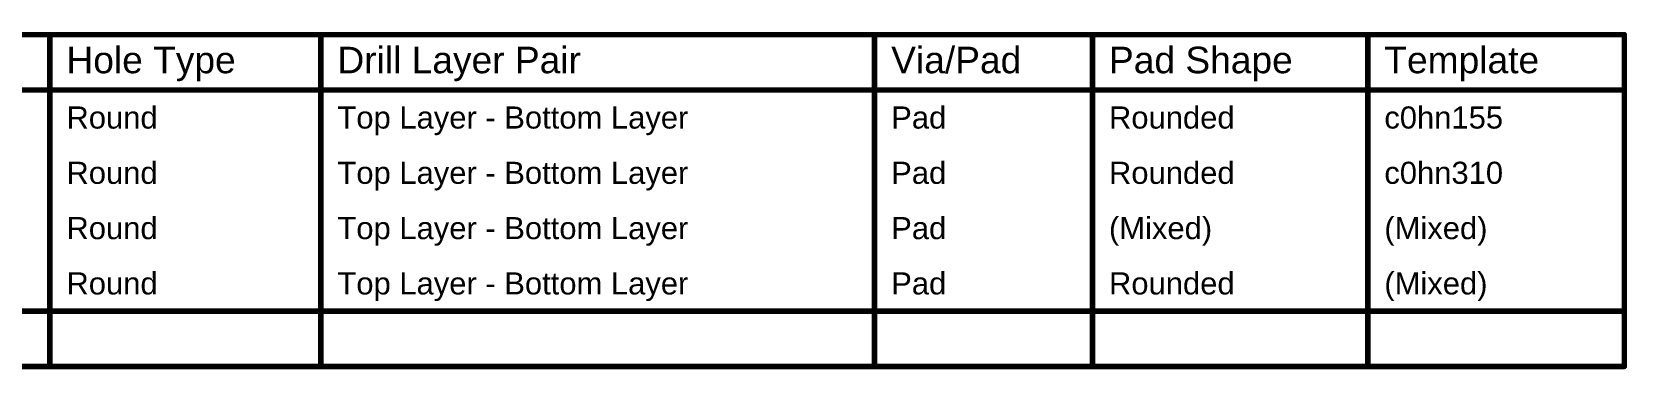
# Model space of a CAD drawing. Header units: inches. Extents: x 0 to 290, y -13 to 130.
# Drawn here: x 180.5 to 290.2, y 106.7 to 129.9 of the extents above; entities that cross this region are included whole.
import ezdxf

# ---------------------------------------------------------------- set-up
doc = ezdxf.new("R2010")
doc.units = ezdxf.units.IN
doc.layers.add('Drill Drawing', color=1, linetype='Continuous')
doc.styles.add('Arial', font='', dxfattribs={"height": 0.2})
doc.styles.get('Arial').set_extended_font_data('Arial')

msp = doc.modelspace()

# ---------------------------------------------------------------- linework, layer by layer
at = {"layer": 'Drill Drawing', "const_width": 0.381}
for points in [[(112.45, 129.75), (290, 129.75)], [(181.7, 106.89), (181.7, 129.75)], [(200.34, 106.89), (200.34, 129.75)], [(238.42, 106.89), (238.42, 129.75)], [(253.41, 106.89), (253.41, 129.75)], [(272.35, 106.89), (272.35, 129.75)], [(290, 106.89), (290, 129.75)], [(112.45, 125.94), (290, 125.94)], [(112.45, 110.7), (290, 110.7)], [(112.45, 106.89), (290, 106.89)]]:
    msp.add_lwpolyline(points, dxfattribs=at)
at = {"layer": 'Drill Drawing', "const_width": 0.191}
for points in [[(181.6, 129.75, 1), (181.79, 129.75, 1)], [(200.24, 129.75, 1), (200.43, 129.75, 1)], [(238.33, 129.75, 1), (238.52, 129.75, 1)], [(253.31, 129.75, 1), (253.5, 129.75, 1)], [(272.25, 129.75, 1), (272.44, 129.75, 1)], [(289.9, 129.75, 1), (290.09, 129.75, 1)], [(289.9, 129.75, 1), (290.09, 129.75, 1)], [(289.9, 125.94, 1), (290.09, 125.94, 1)], [(289.9, 110.7, 1), (290.09, 110.7, 1)], [(181.6, 106.89, 1), (181.79, 106.89, 1)], [(200.24, 106.89, 1), (200.43, 106.89, 1)], [(238.33, 106.89, 1), (238.52, 106.89, 1)], [(253.31, 106.89, 1), (253.5, 106.89, 1)], [(272.25, 106.89, 1), (272.44, 106.89, 1)], [(289.9, 106.89, 1), (290.09, 106.89, 1)], [(289.9, 106.89, 1), (290.09, 106.89, 1)]]:
    msp.add_lwpolyline(points, format="xyb", close=True, dxfattribs=at)

# ---------------------------------------------------------------- texts
at = {"layer": 'Drill Drawing', "style": 'Arial'}
for s, height, p in [('Hole Type', 1.829, (182.84, 127.09)), ('Drill Layer Pair', 1.8288, (201.48, 127.09)), ('Via/Pad', 1.829, (239.57, 127.09)), ('Pad Shape', 1.829, (254.55, 127.09)), ('Template', 1.829, (273.49, 127.09)), ('Round', 1.524, (182.84, 123.28)), ('Top Layer - Bottom Layer', 1.524, (201.48, 123.28)), ('Pad', 1.524, (239.57, 123.28)), ('Rounded', 1.524, (254.55, 123.28)), ('c0hn155', 1.524, (273.49, 123.28)), ('Round', 1.524, (182.84, 119.47)), ('Top Layer - Bottom Layer', 1.524, (201.48, 119.47)), ('Pad', 1.524, (239.57, 119.47)), ('Rounded', 1.524, (254.55, 119.47)), ('c0hn310', 1.524, (273.49, 119.47)), ('Round', 1.524, (182.84, 115.66)), ('Top Layer - Bottom Layer', 1.524, (201.48, 115.66)), ('Pad', 1.524, (239.57, 115.66)), ('(Mixed)', 1.524, (254.55, 115.66)), ('(Mixed)', 1.524, (273.49, 115.66)), ('Round', 1.524, (182.84, 111.85)), ('Top Layer - Bottom Layer', 1.524, (201.48, 111.85)), ('Pad', 1.524, (239.57, 111.85)), ('Rounded', 1.524, (254.55, 111.85)), ('(Mixed)', 1.524, (273.49, 111.85))]:
    msp.add_text(s, height=height, dxfattribs=at).set_placement(p)

doc.saveas('drawing.dxf')
